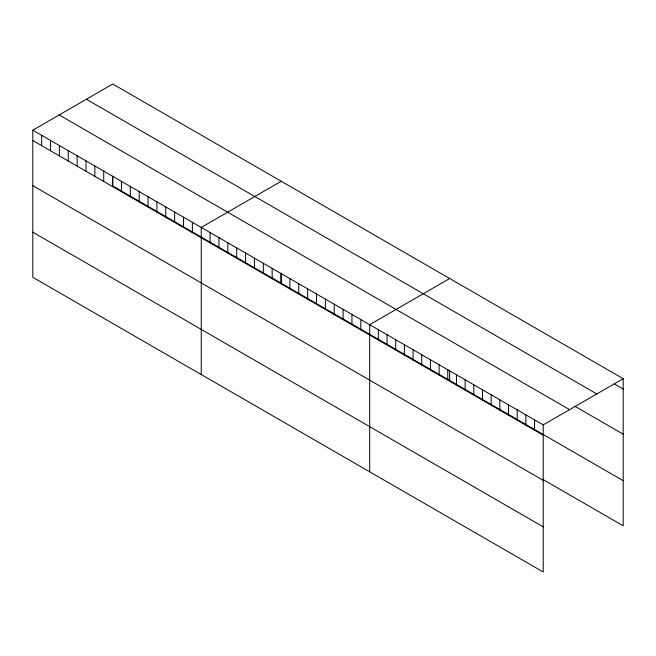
<?xml version="1.0" encoding="UTF-8"?>
<svg xmlns="http://www.w3.org/2000/svg" width="656" height="656" viewBox="0 0 656 656"><rect width="100%" height="100%" fill="white"/><g stroke="black" fill="none" stroke-linecap="round" stroke-linejoin="round"><path stroke-width="0.98" d="M32.8 130.183L543.225 424.875L543.225 571.991L32.8 277.299L32.8 130.183L112.775 84.009L623.2 378.701L623.2 525.817L542.504 479.224M281.211 181.261L201.244 227.435L201.244 374.543M449.655 278.513L369.681 324.679L369.681 471.795M543.225 424.875L623.2 378.701M614.524 384.031L623.2 389.041M86.379 99.253L596.812 393.944M574.607 406.121L623.2 434.174M59.188 114.948L569.621 409.639M623.2 480.676L112.775 185.984L112.775 176.685M32.8 140.523L543.225 435.215M32.8 185.656L543.225 480.348M32.8 232.158L543.225 526.85M534.55 419.865L534.55 430.205M525.874 414.854L525.874 425.195M517.199 409.844L517.199 420.184M508.515 404.834L508.515 415.174M499.839 399.824L499.839 410.164M491.164 394.822L491.164 405.154M482.488 389.812L482.488 400.144M473.812 384.801L473.812 395.133M465.129 379.791L465.129 390.123M456.453 374.781L456.453 385.113M449.655 371.181L449.655 380.488M447.777 369.771L447.777 380.103M439.102 364.761L439.102 375.093M430.426 359.75L430.426 370.082M421.742 354.74L421.742 365.072M413.067 349.73L413.067 360.062M404.391 344.72L404.391 355.052M395.716 339.71L395.716 350.05M387.04 334.699L387.04 345.04M378.356 329.689L378.356 340.029M360.816 319.562L360.816 329.902M351.952 314.445L351.952 324.777M343.088 309.329L343.088 319.661M334.224 304.204L334.224 314.544M325.351 299.087L325.351 309.427M316.487 293.97L316.487 304.31M307.623 288.853L307.623 299.185M298.759 283.736L298.759 294.068M289.895 278.62L289.895 288.952M281.211 273.937L281.211 283.236M281.03 273.495L281.03 283.835M272.166 268.378L272.166 278.718M263.302 263.261L263.302 273.593M254.43 258.144L254.43 268.476M245.565 253.027L245.565 263.359M236.701 247.902L236.701 258.243M227.837 242.786L227.837 253.126M218.973 237.669L218.973 248.009M210.109 232.552L210.109 242.884M192.372 222.31L192.372 232.65M183.508 217.193L183.508 227.534M174.644 212.077L174.644 222.417M165.779 206.96L165.779 217.292M156.915 201.843L156.915 212.175M148.051 196.726L148.051 207.058M139.187 191.601L139.187 201.941M130.314 186.484L130.314 196.825M121.45 181.368L121.45 191.7M112.586 176.251L112.586 186.583M103.722 171.134L103.722 181.466M94.858 166.009L94.858 176.349M85.993 160.892L85.993 171.232M77.129 155.775L77.129 166.116M68.265 150.659L68.265 160.991M59.393 145.542L59.393 155.874M50.528 140.417L50.528 150.757M41.664 135.3L41.664 145.64"/></g></svg>
